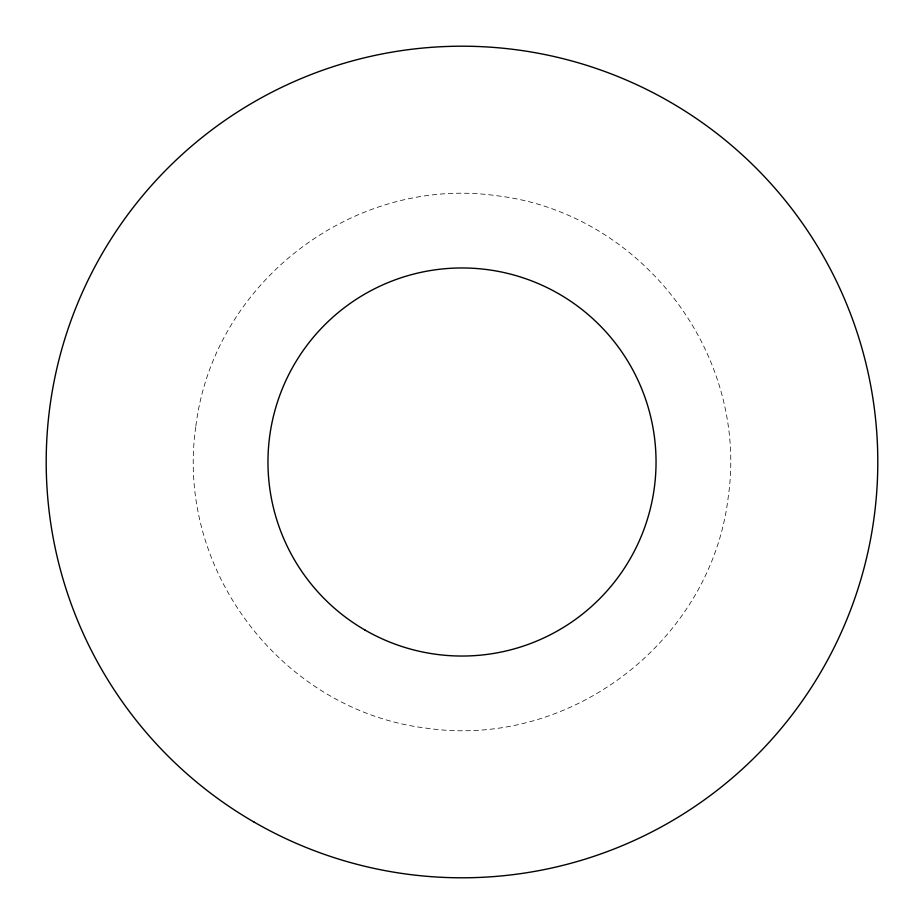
<?xml version="1.0" encoding="UTF-8"?>
<svg xmlns="http://www.w3.org/2000/svg" width="924" height="924" viewBox="0 0 924 924"><rect width="100%" height="100%" fill="white"/><g stroke="black" fill="none" stroke-linecap="round" stroke-linejoin="round"><path stroke-width="0.69" stroke-dasharray="4.62 3.46" d="M195.761 426.946C175.11 570.674 282.767 710.995 426.946 728.239C570.674 748.89 710.995 641.233 728.239 497.054C748.89 353.326 641.233 213.005 497.054 195.761C353.326 175.11 213.005 282.767 195.761 426.946"/><path stroke-width="1.39" d="M254.1 822.094A415.8 415.8 0 0 0 877.8 462A415.8 415.8 0 0 0 254.1 101.906A415.8 415.8 0 0 0 254.1 822.094M364.98 630.041A194.04 194.04 0 0 0 656.04 462A194.04 194.04 0 0 0 364.98 293.959A194.04 194.04 0 0 0 364.98 630.041"/></g></svg>
